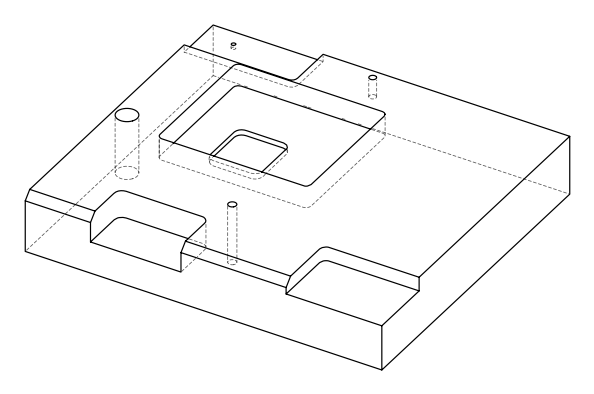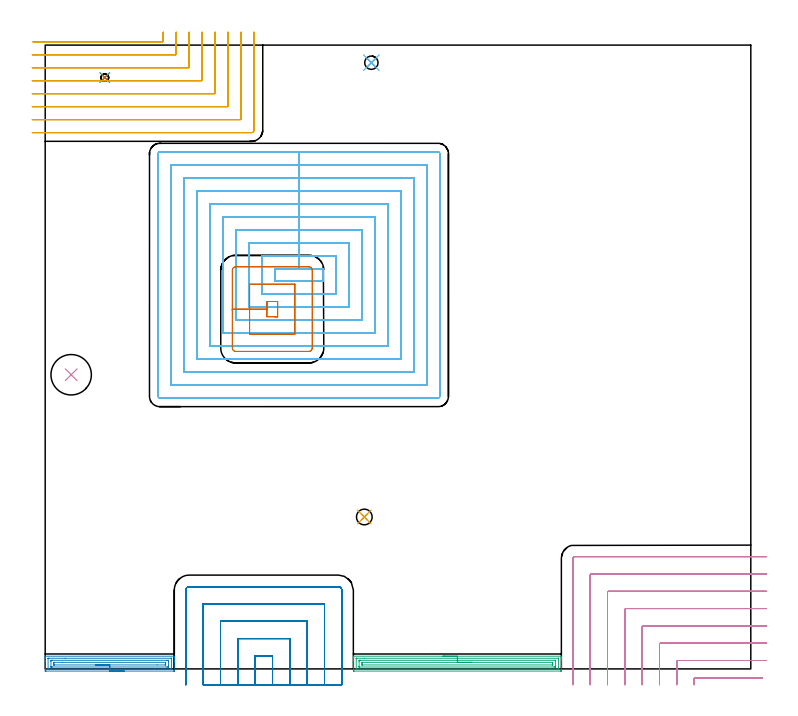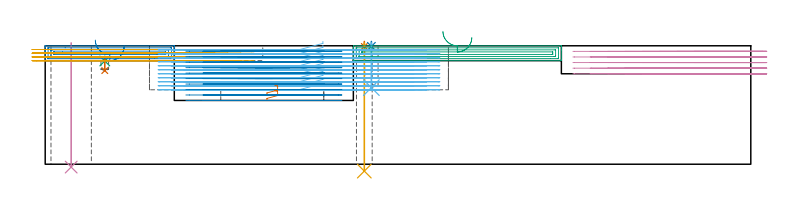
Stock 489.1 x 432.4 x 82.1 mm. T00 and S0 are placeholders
(PLAN: 14 operations, 8 tool changes, 151.6 min)
(1 SPOT_DRILL | STEP1HOLE_1 | NXT0321_9005460120000 | 0.03 min | 1 mm3)
(2 SPOT_DRILL_1 | STEP1POCKET | NXT0321_9005460120000 | 0.03 min | 1 mm3)
(3 SPOT_DRILL_2 | STEP1POCKET_1 | NXT0321_9005460120000 | 0.03 min | 1029 mm3)
(4 INDEXABLE_INSERT_DRILL_THROUGH_HOLE_FROM_SOLID | STEP1HOLE | NXT0302_027 | 0.35 min | 50491 mm3)
(5 DRILL_THROUGH_HOLE_INTO_CENTER | STEP1HOLE_1 | UGT0301_221 | 0.36 min | 7621 mm3)
(6 DRILL_BLIND_HOLE_INTO_CENTER | STEP1POCKET | NXT0301_064 | 0.13 min | 1875 mm3)
(7 DRILL_BLIND_HOLE_INTO_CENTER_1 | STEP1POCKET_1 | NXT0301_024 | 0.04 min | 140 mm3)
(8 AREA_MILL | FG_CHAMFER_SURFACE | UGT0205_001 | 3.1 min | 5067 mm3)
(9 AREA_MILL_1 | FG_CHAMFER_SURFACE_1 | UGT0205_001 | 4.85 min | 8281 mm3)
(10 MILL_CORNER_NOTCH_RECTANGULAR | CORNER_NOTCH_RECTANGULAR | NXT0201_012 | Follow Part, ap 4, ae 75% | 12.13 min | 217912 mm3)
(11 MILL_CORNER_NOTCH_RECTANGULAR_1 | CORNER_NOTCH_RECTANGULAR_1 | NXT0201_011 | Follow Part, ap 3, ae 75% | 11.14 min | 102438 mm3)
(12 MILL_RECTANGULAR_POCKET | POCKET_RECTANGULAR_STRAIGHT | NXT0201_011 | Follow Part, ap 3, ae 75% | 92.46 min | 1152160 mm3)
(13 MILL_RECTANGULAR_POCKET_1 | POCKET_RECTANGULAR_STRAIGHT_1 | NXT0201_012 | Follow Part, ap 4, ae 75% | 1.89 min | 38664 mm3)
(14 MILL_SLOT | SLOT_PARTIAL_RECTANGULAR | NXT0201_012 | Follow Part, ap 4, ae 75% | 25.05 min | 303359 mm3)
(TOOL NXT0321_9005460120000 | NC Spot Drill, 142deg, 12mm, Carbide, Uncoated | D12 PA142 FL30 Z2)
(TOOL NXT0302_027 | Index. Insert Drill 28mm [880-D2800L32-05] | D28 PA176 FL140 Z2)
(TOOL UGT0301_221 | Twist Drill 10.9 mm | D10.9 PA118 FL92 Z2)
(TOOL NXT0301_064 | Carbide Drill 9.3mm [860.1-0930-028A1-MM 2214] | D9.3 PA140 FL47 Z2)
(TOOL NXT0301_024 | Carbide Drill 5.3mm [860.1-0530-027A1-MM 2214] | D5.3 PA140 FL44 Z2)
(TOOL UGT0205_001 | Chamfer Mill 20 x 3 x 45 deg. | D20 FL50 Z2)
(TOOL NXT0201_012 | ENDMILL 16mm [2P460-1600-NA 1630] | D16 FL38 Z6)
(TOOL NXT0201_011 | ENDMILL 12mm [2P460-1200-NA 1630] | D12 FL38 Z6)
(OP 1 SPOT_DRILL)
G17 G21 G94 G90
T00 M6
G54
G17 G0 G90 X221.2 Y105.3 S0 M3
G43 Z92.1 H0
G94 G81 G98 Z81.631 F250. R85.1
G80
M5
M2
(OP 2 SPOT_DRILL_1)
G17 G21 G94 G90
T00 M6
G54
G17 G0 G90 X226.1 Y420.2 S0 M3
G43 Z92.1 H0
G94 G81 G98 Z81.7 F250. R85.1
G80
M5
M2
(OP 3 SPOT_DRILL_2)
G17 G21 G94 G90
T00 M6
G54
G17 G0 G90 X41.3 Y409.9 S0 M3
G43 Z92.1 H0
G94 G81 G98 Z71.572 F250. R74.8
G80
M5
M2
(OP 4 INDEXABLE_INSERT_DRILL_THROUGH_HOLE_FROM_SOLID)
G17 G21 G94 G90
T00 M6
G54
G17 G0 G90 X18. Y203.9 S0 M3
G43 Z92.1 H1
G94 G81 G98 Z-1.989 F250. R84.1
G80
M5
M2
(OP 5 DRILL_THROUGH_HOLE_INTO_CENTER)
G17 G21 G94 G90
T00 M6
G54
G17 G0 G90 X221.2 Y105.3 S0 M3
G43 Z92.1 H0
G94 G73 G98 Z-4.775 F250. Q10.859 R84.1
G80
M5
M2
(OP 6 DRILL_BLIND_HOLE_INTO_CENTER)
G17 G21 G94 G90
T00 M6
G54
G17 G0 G90 X226.1 Y420.2 S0 M3
G43 Z92.1 H1
G94 G81 G98 Z53.1 F250. R84.1
G80
M5
M2
(OP 7 DRILL_BLIND_HOLE_INTO_CENTER_1)
G17 G21 G94 G90
T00 M6
G54
G17 G0 G90 X41.3 Y409.9 S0 M3
G43 Z92.1 H1
G94 G81 G98 Z64.9 F250. R73.8
G80
M5
M2
(OP 8 AREA_MILL)
G17 G21 G94 G90
T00 M6
G54
G17 G0 G90 X54.75 Y-1.5 S1061 M3
G43 Z92.1 H0
Z81.8
G94 G1 X54.712 Z80.928 F250.
X54.598 Z80.064
X54.409 Z79.212
X54.147 Z78.38
X53.813 Z77.574
X53.41 Z76.8
X52.942 Z76.064
X52.41 Z75.372
X51.821 Z74.729
X51.178 Z74.14
X50.486 Z73.609
X49.75 Z73.14
X48.976 Z72.737
X48.17 Z72.403
X47.338 Z72.141
X46.486 Z71.952
X45.622 Z71.838
X44.75 Z71.8
X0.598
X0.051 Y-1.494 Z71.804
X0.01 Y-1.491 Z71.806
X0. Y-1.443 Z71.854
Y4.961 Z78.255
Y5.536 Z78.833
Y5.834 Z79.131
Y7.582 Z80.877
Y8.179 Z81.478
Y8.456 Z81.755
Y8.565 Z81.864
X0.003 Y8.685 Z81.977
X0.01 Y8.798 Z82.088
X0.152 Y8.8 Z82.1
X89.348
X89.49 Y8.798 Z82.088
X89.497 Y8.685 Z81.977
X89.5 Y8.565 Z81.864
Y8.179 Z81.478
Y7.582 Z80.877
Y5.536 Z78.833
Y4.961 Z78.255
Y4.374 Z77.67
Y-1.156 Z72.141
X89.496 Y-1.447 Z71.85
X89.49 Y-1.492 Z71.805
X89.444 Y-1.499 Z71.799
X88.902 Y-1.5 Z71.8
X44.75
Y-0.086 Z73.214
X2.382 Y-0.085 Z73.215
X2.18 Y-0.084 Z73.216
X2.044 Y-0.08 Z73.22
X2.016 Y-0.079 Z73.221
X2.01 Y-0.064 Z73.236
X2.006 Y-0.04 Z73.26
X2.001 Y0.092 Z73.392
X2. Y7.082 Z80.382
X2.002 Y7.208 Z80.508
X2.006 Y7.307 Z80.607
X2.01 Y7.369 Z80.669
X2.039 Y7.379 Z80.679
X2.382 Y7.383 Z80.683
X2.584 Y7.385 Z80.685
X13.844 Y7.386 Z80.686
X87.118 Y7.385 Z80.685
X87.32 Y7.384 Z80.684
X87.456 Y7.38 Z80.68
X87.484 Y7.379 Z80.679
X87.49 Y7.364 Z80.664
X87.494 Y7.34 Z80.64
X87.499 Y7.209 Z80.509
X87.5 Y0.218 Z73.518
X87.498 Y0.092 Z73.392
X87.494 Y-0.007 Z73.293
X87.49 Y-0.069 Z73.231
X87.461 Y-0.079 Z73.221
X87.118 Y-0.083 Z73.217
X86.916 Y-0.085 Z73.215
X75.706 Y-0.086 Z73.214
X44.75
Y1.328 Z74.628
X5.058 Y1.329 Z74.629
X4.305 Y1.33 Z74.63
X4.166 Y1.332 Z74.632
X4.029 Y1.335 Z74.635
X4.009 Y1.343 Z74.643
X4.006 Y1.368 Z74.668
X4.002 Y1.411 Z74.711
X4.001 Y1.466 Z74.766
X4. Y1.628 Z74.928
Y5.123 Z78.423
X4.002 Y5.834 Z79.134
X4.005 Y5.916 Z79.216
X4.01 Y5.955 Z79.255
X4.014 Y5.965 Z79.265
X4.031 Y5.967 Z79.267
X4.166 Y5.969 Z79.269
X4.918 Y5.971 Z79.271
X5.058
X84.442
X85.195 Y5.97 Z79.27
X85.334 Y5.968 Z79.268
X85.471 Y5.965 Z79.265
X85.491 Y5.957 Z79.257
X85.494 Y5.932 Z79.232
X85.498 Y5.889 Z79.189
X85.499 Y5.834 Z79.134
X85.5 Y5.672 Z78.972
Y2.177 Z75.477
X85.498 Y1.466 Z74.766
X85.495 Y1.384 Z74.684
X85.49 Y1.345 Z74.645
X85.486 Y1.335 Z74.635
X85.469 Y1.333 Z74.633
X85.334 Y1.331 Z74.631
X84.582 Y1.329 Z74.629
X84.442 Y1.328 Z74.628
X44.75
Y2.743 Z76.043
X6.124
X6.074 Y2.744 Z76.044
X6.022 Y2.748 Z76.048
X6.01 Y2.749 Z76.049
X6.007 Y2.766 Z76.066
X6.004 Y2.81 Z76.11
X6. Y3.164 Z76.464
Y4.038 Z77.338
X6.001 Y4.087 Z77.387
X6.008 Y4.499 Z77.799
X6.01 Y4.545 Z77.845
X6.075 Y4.55 Z77.85
X6.202 Y4.554 Z77.854
X6.363 Y4.556 Z77.856
X11.992 Y4.557 Z77.857
X83.376
X83.426 Y4.556 Z77.856
X83.478 Y4.552 Z77.852
X83.49 Y4.551 Z77.851
X83.493 Y4.534 Z77.834
X83.496 Y4.49 Z77.79
X83.5 Y4.136 Z77.436
Y3.262 Z76.562
X83.499 Y3.213 Z76.513
X83.492 Y2.801 Z76.101
X83.49 Y2.755 Z76.055
X83.425 Y2.75 Z76.05
X83.298 Y2.746 Z76.046
X83.137 Y2.744 Z76.044
X77.559 Y2.743 Z76.043
X44.75
X43.878 Z76.081
X43.014 Z76.195
X42.162 Z76.383
X41.33 Z76.646
X40.524 Z76.98
X39.75 Z77.382
X39.014 Z77.851
X38.322 Z78.382
X37.679 Z78.972
X37.09 Z79.615
X36.558 Z80.307
X36.09 Z81.043
X35.687 Z81.817
X35.353 Z82.623
X35.091 Z83.455
X34.902 Z84.306
X34.788 Z85.171
X34.75 Z86.043
G0 Z92.1
M5
M2
(OP 9 AREA_MILL_1)
G17 G21 G94 G90
T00 M6
G54
G17 G0 G90 X275.7 Y8.8 S1061 M3
G43 Z92.1 H0
G94 G1 X275.738 Z91.228 F250.
X275.852 Z90.363
X276.041 Z89.512
X276.303 Z88.68
X276.637 Z87.874
X277.04 Z87.1
X277.509 Z86.364
X278.04 Z85.672
X278.629 Z85.029
X279.272 Z84.439
X279.964 Z83.908
X280.7 Z83.44
X281.474 Z83.037
X282.28 Z82.703
X283.112 Z82.441
X283.964 Z82.252
X284.828 Z82.138
X285.7 Z82.1
X357.627
X357.79 Y8.797 Z82.088
X357.798 Y8.668 Z81.96
X357.8 Y8.533 Z81.832
Y8.26 Z81.56
Y7.582 Z80.877
Y6.369 Z79.666
Y5.834 Z79.129
Y-0.888 Z72.409
X357.797 Y-1.156 Z72.142
X357.79 Y-1.493 Z71.804
X357.53 Y-1.498 Z71.801
X357.18 Y-1.5 Z71.8
X214.22
X213.871 Y-1.498 Z71.801
X213.61 Y-1.493 Z71.804
X213.604 Y-1.156 Z72.142
X213.6 Y-0.549 Z72.748
Y5.834 Z79.129
Y6.369 Z79.666
Y6.708 Z80.004
Y7.243 Z80.539
Y7.582 Z80.877
Y8.26 Z81.56
Y8.533 Z81.832
X213.602 Y8.668 Z81.96
X213.61 Y8.797 Z82.088
X213.773 Y8.8 Z82.1
X285.7
Y7.386 Z80.686
X355.594 Y7.385 Z80.685
X355.745 Y7.383 Z80.683
X355.781 Y7.38 Z80.68
X355.79 Y7.378 Z80.678
X355.794 Y7.368 Z80.668
X355.797 Y7.337 Z80.637
X355.8 Y7.184 Z80.484
Y0.194 Z73.494
X355.798 Y0.061 Z73.361
X355.793 Y-0.045 Z73.255
X355.79 Y-0.075 Z73.225
X355.779 Y-0.079 Z73.221
X355.739 Y-0.081 Z73.219
X355.393 Y-0.085 Z73.215
X350.227 Y-0.086 Z73.214
X215.806 Y-0.085 Z73.215
X215.655 Y-0.083 Z73.217
X215.619 Y-0.08 Z73.22
X215.61 Y-0.078 Z73.222
X215.606 Y-0.068 Z73.232
X215.603 Y-0.037 Z73.263
X215.6 Y0.116 Z73.416
Y7.106 Z80.406
X215.603 Y7.239 Z80.539
X215.607 Y7.345 Z80.645
X215.61 Y7.375 Z80.675
X215.621 Y7.379 Z80.679
X215.661 Y7.381 Z80.681
X216.007 Y7.385 Z80.685
X221.201 Y7.386 Z80.686
X285.7
Y5.971 Z79.271
X353.466
X353.606 Y5.97 Z79.27
X353.745 Y5.966 Z79.266
X353.779 Y5.965 Z79.265
X353.79 Y5.947 Z79.247
X353.795 Y5.898 Z79.198
X353.798 Y5.834 Z79.134
X353.8 Y5.645 Z78.945
Y2.15 Z75.45
X353.793 Y1.466 Z74.766
X353.79 Y1.371 Z74.671
X353.784 Y1.335 Z74.635
X353.742 Y1.333 Z74.633
X353.606 Y1.331 Z74.631
X352.852 Y1.329 Z74.629
X352.712 Y1.328 Z74.628
X217.934 Y1.329 Z74.629
X217.794 Y1.33 Z74.63
X217.655 Y1.333 Z74.633
X217.621 Y1.335 Z74.635
X217.61 Y1.353 Z74.653
X217.605 Y1.402 Z74.702
X217.602 Y1.466 Z74.766
X217.6 Y1.655 Z74.955
Y5.15 Z78.45
X217.607 Y5.834 Z79.134
X217.61 Y5.929 Z79.229
X217.616 Y5.965 Z79.265
X217.658 Y5.967 Z79.267
X217.794 Y5.969 Z79.269
X218.548 Y5.971 Z79.271
X218.688
X285.7
Y4.557 Z77.857
X351.659
X351.706 Y4.556 Z77.856
X351.755 Y4.553 Z77.853
X351.788 Y4.551 Z77.851
X351.79 Y4.509 Z77.809
X351.8 Y4.106 Z77.406
Y3.232 Z76.532
X351.797 Y2.786 Z76.086
X351.794 Y2.76 Z76.06
X351.791 Y2.751 Z76.051
X351.779 Y2.749 Z76.049
X351.695 Y2.745 Z76.045
X351.567 Y2.743 Z76.043
X351.406
X219.741
X219.694 Y2.744 Z76.044
X219.645 Y2.747 Z76.047
X219.612 Y2.749 Z76.049
X219.61 Y2.791 Z76.091
X219.6 Y3.194 Z76.494
Y4.068 Z77.368
Y4.087 Z77.387
X219.603 Y4.514 Z77.814
X219.606 Y4.54 Z77.84
X219.609 Y4.549 Z77.849
X219.621 Y4.551 Z77.851
X219.705 Y4.555 Z77.855
X219.833 Y4.557 Z77.857
X219.994
X285.7
X286.572 Z77.895
X287.437 Z78.009
X288.288 Z78.198
X289.12 Z78.46
X289.926 Z78.794
X290.7 Z79.197
X291.436 Z79.666
X292.128 Z80.197
X292.771 Z80.786
X293.36 Z81.429
X293.892 Z82.121
X294.36 Z82.857
X294.763 Z83.631
X295.097 Z84.437
X295.359 Z85.269
X295.548 Z86.121
X295.662 Z86.986
X295.7 Z87.857
G0 Z92.1
M5
M2
(OP 10 MILL_CORNER_NOTCH_RECTANGULAR)
G17 G21 G94 G90
T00 M6
G54
G17 G0 G90 X497.156 Y-6.2 S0 M3
G43 Z92.1 H1
Z78.22
G94 G1 X494.156 F250.
X450.593 F500.
G3 X449.8 Y-6.993 R0.8
G1 Y-8.
Y-11. F250.
G0 Z92.1
X500.1 Y5.8
Z78.22
G1 X497.1
X438.594 F500.
G3 X437.8 Y5.006 R0.8
G1 Y-8.
Y-11. F250.
G0 Z92.1
X500.1 Y17.8
Z78.22
G1 X497.1
X426.594 F500.
G3 X425.8 Y17.006 R0.8
G1 Y-8.
Y-11. F250.
G0 Z92.1
X500.1 Y29.8
Z78.22
G1 X497.1
X414.594 F500.
G3 X413.8 Y29.006 R0.8
G1 Y-8.
Y-11. F250.
G0 Z92.1
X500.1 Y41.8
Z78.22
G1 X497.1
X402.595 F500.
G3 X401.8 Y41.005 R0.8
G1 Y-8.
Y-11. F250.
G0 Z92.1
X500.1 Y53.8
Z78.22
G1 X497.1
X390.595 F500.
G3 X389.8 Y53.005 R0.8
G1 Y-8.
Y-11. F250.
G0 Z92.1
X500.1 Y65.8
Z78.22
G1 X497.1
X378.595 F500.
G3 X377.8 Y65.005 R0.8
G1 Y-8.
Y-11. F250.
G0 Z92.1
X500.1 Y77.8
Z78.22
G1 X497.1
X366.9 F500.
G3 X365.8 Y76.7 R1.1
G1 Y-8.
Y-11. F250.
G0 Z92.1
X497.156 Y-6.2
Z74.34
G1 X494.156
X450.593 F500.
G3 X449.8 Y-6.993 R0.8
G1 Y-8.
Y-11. F250.
G0 Z92.1
X500.1 Y5.8
Z74.34
G1 X497.1
X438.594 F500.
G3 X437.8 Y5.006 R0.8
G1 Y-8.
Y-11. F250.
G0 Z92.1
X500.1 Y17.8
Z74.34
G1 X497.1
X426.594 F500.
G3 X425.8 Y17.006 R0.8
G1 Y-8.
Y-11. F250.
G0 Z92.1
X500.1 Y29.8
Z74.34
G1 X497.1
X414.594 F500.
G3 X413.8 Y29.006 R0.8
G1 Y-8.
Y-11. F250.
G0 Z92.1
X500.1 Y41.8
Z74.34
G1 X497.1
X402.595 F500.
G3 X401.8 Y41.005 R0.8
G1 Y-8.
Y-11. F250.
G0 Z92.1
X500.1 Y53.8
Z74.34
G1 X497.1
X390.595 F500.
G3 X389.8 Y53.005 R0.8
G1 Y-8.
Y-11. F250.
G0 Z92.1
X500.1 Y65.8
Z74.34
G1 X497.1
X378.595 F500.
G3 X377.8 Y65.005 R0.8
G1 Y-8.
Y-11. F250.
G0 Z92.1
X500.1 Y77.8
Z74.34
G1 X497.1
X366.9 F500.
G3 X365.8 Y76.7 R1.1
G1 Y-8.
Y-11. F250.
G0 Z92.1
X497.156 Y-6.2
Z70.46
G1 X494.156
X450.593 F500.
G3 X449.8 Y-6.993 R0.8
G1 Y-8.
Y-11. F250.
G0 Z92.1
X500.1 Y5.8
Z70.46
G1 X497.1
X438.594 F500.
G3 X437.8 Y5.006 R0.8
G1 Y-8.
Y-11. F250.
G0 Z92.1
X500.1 Y17.8
Z70.46
G1 X497.1
X426.594 F500.
G3 X425.8 Y17.006 R0.8
G1 Y-8.
Y-11. F250.
G0 Z92.1
X500.1 Y29.8
Z70.46
G1 X497.1
X414.594 F500.
G3 X413.8 Y29.006 R0.8
G1 Y-8.
Y-11. F250.
G0 Z92.1
X500.1 Y41.8
Z70.46
G1 X497.1
X402.595 F500.
G3 X401.8 Y41.005 R0.8
G1 Y-8.
Y-11. F250.
G0 Z92.1
X500.1 Y53.8
Z70.46
G1 X497.1
X390.595 F500.
G3 X389.8 Y53.005 R0.8
G1 Y-8.
Y-11. F250.
G0 Z92.1
X500.1 Y65.8
Z70.46
G1 X497.1
X378.595 F500.
G3 X377.8 Y65.005 R0.8
G1 Y-8.
Y-11. F250.
G0 Z92.1
X500.1 Y77.8
Z70.46
G1 X497.1
X366.9 F500.
G3 X365.8 Y76.7 R1.1
G1 Y-8.
Y-11. F250.
G0 Z92.1
X497.156 Y-6.2
Z66.58
G1 X494.156
X450.593 F500.
G3 X449.8 Y-6.993 R0.8
G1 Y-8.
Y-11. F250.
G0 Z92.1
X500.1 Y5.8
Z66.58
G1 X497.1
X438.594 F500.
G3 X437.8 Y5.006 R0.8
G1 Y-8.
Y-11. F250.
G0 Z92.1
X500.1 Y17.8
Z66.58
G1 X497.1
X426.594 F500.
G3 X425.8 Y17.006 R0.8
G1 Y-8.
Y-11. F250.
G0 Z92.1
X500.1 Y29.8
Z66.58
G1 X497.1
X414.594 F500.
G3 X413.8 Y29.006 R0.8
G1 Y-8.
Y-11. F250.
G0 Z92.1
X500.1 Y41.8
Z66.58
G1 X497.1
X402.595 F500.
G3 X401.8 Y41.005 R0.8
G1 Y-8.
Y-11. F250.
G0 Z92.1
X500.1 Y53.8
Z66.58
G1 X497.1
X390.595 F500.
G3 X389.8 Y53.005 R0.8
G1 Y-8.
Y-11. F250.
G0 Z92.1
X500.1 Y65.8
Z66.58
G1 X497.1
X378.595 F500.
G3 X377.8 Y65.005 R0.8
G1 Y-8.
Y-11. F250.
G0 Z92.1
X500.1 Y77.8
Z66.58
G1 X497.1
X366.9 F500.
G3 X365.8 Y76.7 R1.1
G1 Y-8.
Y-11. F250.
G0 Z92.1
X497.156 Y-6.2
Z62.7
G1 X494.156
X450.593 F500.
G3 X449.8 Y-6.993 R0.8
G1 Y-8.
Y-11. F250.
G0 Z92.1
X500.1 Y5.8
Z62.7
G1 X497.1
X438.594 F500.
G3 X437.8 Y5.006 R0.8
G1 Y-8.
Y-11. F250.
G0 Z92.1
X500.1 Y17.8
Z62.7
G1 X497.1
X426.594 F500.
G3 X425.8 Y17.006 R0.8
G1 Y-8.
Y-11. F250.
G0 Z92.1
X500.1 Y29.8
Z62.7
G1 X497.1
X414.594 F500.
G3 X413.8 Y29.006 R0.8
G1 Y-8.
Y-11. F250.
G0 Z92.1
X500.1 Y41.8
Z62.7
G1 X497.1
X402.595 F500.
G3 X401.8 Y41.005 R0.8
G1 Y-8.
Y-11. F250.
G0 Z92.1
X500.1 Y53.8
Z62.7
G1 X497.1
X390.595 F500.
G3 X389.8 Y53.005 R0.8
G1 Y-8.
Y-11. F250.
G0 Z92.1
X500.1 Y65.8
Z62.7
G1 X497.1
X378.595 F500.
G3 X377.8 Y65.005 R0.8
G1 Y-8.
Y-11. F250.
G0 Z92.1
X500.1 Y77.8
Z62.7
G1 X497.1
X366.9 F500.
G3 X365.8 Y76.7 R1.1
G1 Y-8.
Y-11. F250.
G0 Z92.1
M5
M2
(OP 11 MILL_CORNER_NOTCH_RECTANGULAR_1)
G17 G21 G94 G90
T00 M6
G54
G17 G0 G90 X-8.542 Y434.7 S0 M3
G43 Z92.1 H1
Z79.525
G94 G1 X-5.542 F250.
X81.206 F500.
G3 X81.8 Y435.294 R0.6
G1 Y438.4
Y441.4 F250.
G0 Z92.1
X-9. Y425.7
Z79.525
G1 X-6.
X90.205 F500.
G3 X90.8 Y426.295 R0.6
G1 Y438.4
Y441.4 F250.
G0 Z92.1
X-9. Y416.7
Z79.525
G1 X-6.
X99.205 F500.
G3 X99.8 Y417.295 R0.6
G1 Y438.4
Y441.4 F250.
G0 Z92.1
X-9. Y407.7
Z79.525
G1 X-6.
X108.205 F500.
G3 X108.8 Y408.295 R0.6
G1 Y438.4
Y441.4 F250.
G0 Z92.1
X-9. Y398.7
Z79.525
G1 X-6.
X117.205 F500.
G3 X117.8 Y399.295 R0.6
G1 Y438.4
Y441.4 F250.
G0 Z92.1
X-9. Y389.7
Z79.525
G1 X-6.
X126.204 F500.
G3 X126.8 Y390.296 R0.6
G1 Y438.4
Y441.4 F250.
G0 Z92.1
X-9. Y380.7
Z79.525
G1 X-6.
X135.204 F500.
G3 X135.8 Y381.296 R0.6
G1 Y438.4
Y441.4 F250.
G0 Z92.1
X-9. Y371.7
Z79.525
G1 X-6.
X143. F500.
G3 X144.8 Y373.5 R1.8
G1 Y438.4
Y441.4 F250.
G0 Z92.1
X-8.542 Y434.7
Z76.95
G1 X-5.542
X81.206 F500.
G3 X81.8 Y435.294 R0.6
G1 Y438.4
Y441.4 F250.
G0 Z92.1
X-9. Y425.7
Z76.95
G1 X-6.
X90.205 F500.
G3 X90.8 Y426.295 R0.6
G1 Y438.4
Y441.4 F250.
G0 Z92.1
X-9. Y416.7
Z76.95
G1 X-6.
X99.205 F500.
G3 X99.8 Y417.295 R0.6
G1 Y438.4
Y441.4 F250.
G0 Z92.1
X-9. Y407.7
Z76.95
G1 X-6.
X108.205 F500.
G3 X108.8 Y408.295 R0.6
G1 Y438.4
Y441.4 F250.
G0 Z92.1
X-9. Y398.7
Z76.95
G1 X-6.
X117.205 F500.
G3 X117.8 Y399.295 R0.6
G1 Y438.4
Y441.4 F250.
G0 Z92.1
X-9. Y389.7
Z76.95
G1 X-6.
X126.204 F500.
G3 X126.8 Y390.296 R0.6
G1 Y438.4
Y441.4 F250.
G0 Z92.1
X-9. Y380.7
Z76.95
G1 X-6.
X135.204 F500.
G3 X135.8 Y381.296 R0.6
G1 Y438.4
Y441.4 F250.
G0 Z92.1
X-9. Y371.7
Z76.95
G1 X-6.
X143. F500.
G3 X144.8 Y373.5 R1.8
G1 Y438.4
Y441.4 F250.
G0 Z92.1
X-8.542 Y434.7
Z74.375
G1 X-5.542
X81.206 F500.
G3 X81.8 Y435.294 R0.6
G1 Y438.4
Y441.4 F250.
G0 Z92.1
X-9. Y425.7
Z74.375
G1 X-6.
X90.205 F500.
G3 X90.8 Y426.295 R0.6
G1 Y438.4
Y441.4 F250.
G0 Z92.1
X-9. Y416.7
Z74.375
G1 X-6.
X99.205 F500.
G3 X99.8 Y417.295 R0.6
G1 Y438.4
Y441.4 F250.
G0 Z92.1
X-9. Y407.7
Z74.375
G1 X-6.
X108.205 F500.
G3 X108.8 Y408.295 R0.6
G1 Y438.4
Y441.4 F250.
G0 Z92.1
X-9. Y398.7
Z74.375
G1 X-6.
X117.205 F500.
G3 X117.8 Y399.295 R0.6
G1 Y438.4
Y441.4 F250.
G0 Z92.1
X-9. Y389.7
Z74.375
G1 X-6.
X126.204 F500.
G3 X126.8 Y390.296 R0.6
G1 Y438.4
Y441.4 F250.
G0 Z92.1
X-9. Y380.7
Z74.375
G1 X-6.
X135.204 F500.
G3 X135.8 Y381.296 R0.6
G1 Y438.4
Y441.4 F250.
G0 Z92.1
X-9. Y371.7
Z74.375
G1 X-6.
X143. F500.
G3 X144.8 Y373.5 R1.8
G1 Y438.4
Y441.4 F250.
G0 Z92.1
X-8.542 Y434.7
Z71.8
G1 X-5.542
X81.206 F500.
G3 X81.8 Y435.294 R0.6
G1 Y438.4
Y441.4 F250.
G0 Z92.1
X-9. Y425.7
Z71.8
G1 X-6.
X90.205 F500.
G3 X90.8 Y426.295 R0.6
G1 Y438.4
Y441.4 F250.
G0 Z92.1
X-9. Y416.7
Z71.8
G1 X-6.
X99.205 F500.
G3 X99.8 Y417.295 R0.6
G1 Y438.4
Y441.4 F250.
G0 Z92.1
X-9. Y407.7
Z71.8
G1 X-6.
X108.205 F500.
G3 X108.8 Y408.295 R0.6
G1 Y438.4
Y441.4 F250.
G0 Z92.1
X-9. Y398.7
Z71.8
G1 X-6.
X117.205 F500.
G3 X117.8 Y399.295 R0.6
G1 Y438.4
Y441.4 F250.
G0 Z92.1
X-9. Y389.7
Z71.8
G1 X-6.
X126.204 F500.
G3 X126.8 Y390.296 R0.6
G1 Y438.4
Y441.4 F250.
G0 Z92.1
X-9. Y380.7
Z71.8
G1 X-6.
X135.204 F500.
G3 X135.8 Y381.296 R0.6
G1 Y438.4
Y441.4 F250.
G0 Z92.1
X-9. Y371.7
Z71.8
G1 X-6.
X143. F500.
G3 X144.8 Y373.5 R1.8
G1 Y438.4
Y441.4 F250.
G0 Z92.1
M5
M2
(OP 12 MILL_RECTANGULAR_POCKET)
G17 G21 G94 G90
T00 M6
G54
G17 G0 G90 X192.5 Y272.356 S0 M3
G43 Z92.1 H1
Z85.1
G94 G1 Y277.3 Z83.775 F250.
X175.9 Z79.327
X159.3 F500.
Y268.8
X192.5
Y277.3
X175.9
Y286.3
X150.3
Y259.8
X201.5
Y286.3
X175.9
Y295.3
X141.3
Y250.8
X210.5
Y295.3
X175.9
Y304.3
X132.3
Y241.8
X219.5
Y304.3
X175.9
Y313.3
X123.3
Y232.8
X228.5
Y313.3
X175.9
Y322.3
X114.3
Y223.8
X237.5
Y322.3
X175.9
Y331.3
X105.3
Y214.8
X246.5
Y331.3
X175.9
Y340.3
X96.3
Y205.8
X255.5
Y340.3
X175.9
Y349.3
X87.3
Y196.8
X264.5
Y349.3
X175.9
Y358.3
X79.4
G3 X78.3 Y357.2 R1.1
G1 Y188.9
G3 X79.4 Y187.8 R1.1
G1 X272.4
G3 X273.5 Y188.9 R1.1
G1 Y357.2
G3 X272.4 Y358.3 R1.1
G1 X175.9
X174.9
G0 X192.5 Y272.356 Z82.327
G1 Y277.3 Z81.002 F250.
X175.9 Z76.554
X159.3 F500.
Y268.8
X192.5
Y277.3
X175.9
Y286.3
X150.3
Y259.8
X201.5
Y286.3
X175.9
Y295.3
X141.3
Y250.8
X210.5
Y295.3
X175.9
Y304.3
X132.3
Y241.8
X219.5
Y304.3
X175.9
Y313.3
X123.3
Y232.8
X228.5
Y313.3
X175.9
Y322.3
X114.3
Y223.8
X237.5
Y322.3
X175.9
Y331.3
X105.3
Y214.8
X246.5
Y331.3
X175.9
Y340.3
X96.3
Y205.8
X255.5
Y340.3
X175.9
Y349.3
X87.3
Y196.8
X264.5
Y349.3
X175.9
Y358.3
X79.4
G3 X78.3 Y357.2 R1.1
G1 Y188.9
G3 X79.4 Y187.8 R1.1
G1 X272.4
G3 X273.5 Y188.9 R1.1
G1 Y357.2
G3 X272.4 Y358.3 R1.1
G1 X175.9
X174.9
G0 X192.5 Y272.356 Z79.554
G1 Y277.3 Z78.23 F250.
X175.9 Z73.782
X159.3 F500.
Y268.8
X192.5
Y277.3
X175.9
Y286.3
X150.3
Y259.8
X201.5
Y286.3
X175.9
Y295.3
X141.3
Y250.8
X210.5
Y295.3
X175.9
Y304.3
X132.3
Y241.8
X219.5
Y304.3
X175.9
Y313.3
X123.3
Y232.8
X228.5
Y313.3
X175.9
Y322.3
X114.3
Y223.8
X237.5
Y322.3
X175.9
Y331.3
X105.3
Y214.8
X246.5
Y331.3
X175.9
Y340.3
X96.3
Y205.8
X255.5
Y340.3
X175.9
Y349.3
X87.3
Y196.8
X264.5
Y349.3
X175.9
Y358.3
X79.4
G3 X78.3 Y357.2 R1.1
G1 Y188.9
G3 X79.4 Y187.8 R1.1
G1 X272.4
G3 X273.5 Y188.9 R1.1
G1 Y357.2
G3 X272.4 Y358.3 R1.1
G1 X175.9
X174.9
G0 X192.5 Y272.356 Z76.782
G1 Y277.3 Z75.457 F250.
X175.9 Z71.009
X159.3 F500.
Y268.8
X192.5
Y277.3
X175.9
Y286.3
X150.3
Y259.8
X201.5
Y286.3
X175.9
Y295.3
X141.3
Y250.8
X210.5
Y295.3
X175.9
Y304.3
X132.3
Y241.8
X219.5
Y304.3
X175.9
Y313.3
X123.3
Y232.8
X228.5
Y313.3
X175.9
Y322.3
X114.3
Y223.8
X237.5
Y322.3
X175.9
Y331.3
X105.3
Y214.8
X246.5
Y331.3
X175.9
Y340.3
X96.3
Y205.8
X255.5
Y340.3
X175.9
Y349.3
X87.3
Y196.8
X264.5
Y349.3
X175.9
Y358.3
X79.4
G3 X78.3 Y357.2 R1.1
G1 Y188.9
G3 X79.4 Y187.8 R1.1
G1 X272.4
G3 X273.5 Y188.9 R1.1
G1 Y357.2
G3 X272.4 Y358.3 R1.1
G1 X175.9
X174.9
G0 X192.5 Y272.356 Z74.009
G1 Y277.3 Z72.684 F250.
X175.9 Z68.236
X159.3 F500.
Y268.8
X192.5
Y277.3
X175.9
Y286.3
X150.3
Y259.8
X201.5
Y286.3
X175.9
Y295.3
X141.3
Y250.8
X210.5
Y295.3
X175.9
Y304.3
X132.3
Y241.8
X219.5
Y304.3
X175.9
Y313.3
X123.3
Y232.8
X228.5
Y313.3
X175.9
Y322.3
X114.3
Y223.8
X237.5
Y322.3
X175.9
Y331.3
X105.3
Y214.8
X246.5
Y331.3
X175.9
Y340.3
X96.3
Y205.8
X255.5
Y340.3
X175.9
Y349.3
X87.3
Y196.8
X264.5
Y349.3
X175.9
Y358.3
X79.4
G3 X78.3 Y357.2 R1.1
G1 Y188.9
G3 X79.4 Y187.8 R1.1
G1 X272.4
G3 X273.5 Y188.9 R1.1
G1 Y357.2
G3 X272.4 Y358.3 R1.1
G1 X175.9
X174.9
G0 X192.5 Y272.356 Z71.236
G1 Y277.3 Z69.912 F250.
X175.9 Z65.464
X159.3 F500.
Y268.8
X192.5
Y277.3
X175.9
Y286.3
X150.3
Y259.8
X201.5
Y286.3
X175.9
Y295.3
X141.3
Y250.8
X210.5
Y295.3
X175.9
Y304.3
X132.3
Y241.8
X219.5
Y304.3
X175.9
Y313.3
X123.3
Y232.8
X228.5
Y313.3
X175.9
Y322.3
X114.3
Y223.8
X237.5
Y322.3
X175.9
Y331.3
X105.3
Y214.8
X246.5
Y331.3
X175.9
Y340.3
X96.3
Y205.8
X255.5
Y340.3
X175.9
Y349.3
X87.3
Y196.8
X264.5
Y349.3
X175.9
Y358.3
X79.4
G3 X78.3 Y357.2 R1.1
G1 Y188.9
G3 X79.4 Y187.8 R1.1
G1 X272.4
G3 X273.5 Y188.9 R1.1
G1 Y357.2
G3 X272.4 Y358.3 R1.1
G1 X175.9
X174.9
G0 X192.5 Y272.356 Z68.464
G1 Y277.3 Z67.139 F250.
X175.9 Z62.691
X159.3 F500.
Y268.8
X192.5
Y277.3
X175.9
Y286.3
X150.3
Y259.8
X201.5
Y286.3
X175.9
Y295.3
X141.3
Y250.8
X210.5
Y295.3
X175.9
Y304.3
X132.3
Y241.8
X219.5
Y304.3
X175.9
Y313.3
X123.3
Y232.8
X228.5
Y313.3
X175.9
Y322.3
X114.3
Y223.8
X237.5
Y322.3
X175.9
Y331.3
X105.3
Y214.8
X246.5
Y331.3
X175.9
Y340.3
X96.3
Y205.8
X255.5
Y340.3
X175.9
Y349.3
X87.3
Y196.8
X264.5
Y349.3
X175.9
Y358.3
X79.4
G3 X78.3 Y357.2 R1.1
G1 Y188.9
G3 X79.4 Y187.8 R1.1
G1 X272.4
G3 X273.5 Y188.9 R1.1
G1 Y357.2
G3 X272.4 Y358.3 R1.1
G1 X175.9
X174.9
G0 X192.5 Y272.356 Z65.691
G1 Y277.3 Z64.366 F250.
X175.9 Z59.918
X159.3 F500.
Y268.8
X192.5
Y277.3
X175.9
Y286.3
X150.3
Y259.8
X201.5
Y286.3
X175.9
Y295.3
X141.3
Y250.8
X210.5
Y295.3
X175.9
Y304.3
X132.3
Y241.8
X219.5
Y304.3
X175.9
Y313.3
X123.3
Y232.8
X228.5
Y313.3
X175.9
Y322.3
X114.3
Y223.8
X237.5
Y322.3
X175.9
Y331.3
X105.3
Y214.8
X246.5
Y331.3
X175.9
Y340.3
X96.3
Y205.8
X255.5
Y340.3
X175.9
Y349.3
X87.3
Y196.8
X264.5
Y349.3
X175.9
Y358.3
X79.4
G3 X78.3 Y357.2 R1.1
G1 Y188.9
G3 X79.4 Y187.8 R1.1
G1 X272.4
G3 X273.5 Y188.9 R1.1
G1 Y357.2
G3 X272.4 Y358.3 R1.1
G1 X175.9
X174.9
G0 X192.5 Y272.356 Z62.918
G1 Y277.3 Z61.593 F250.
X175.9 Z57.145
X159.3 F500.
Y268.8
X192.5
Y277.3
X175.9
Y286.3
X150.3
Y259.8
X201.5
Y286.3
X175.9
Y295.3
X141.3
Y250.8
X210.5
Y295.3
X175.9
Y304.3
X132.3
Y241.8
X219.5
Y304.3
X175.9
Y313.3
X123.3
Y232.8
X228.5
Y313.3
X175.9
Y322.3
X114.3
Y223.8
X237.5
Y322.3
X175.9
Y331.3
X105.3
Y214.8
X246.5
Y331.3
X175.9
Y340.3
X96.3
Y205.8
X255.5
Y340.3
X175.9
Y349.3
X87.3
Y196.8
X264.5
Y349.3
X175.9
Y358.3
X79.4
G3 X78.3 Y357.2 R1.1
G1 Y188.9
G3 X79.4 Y187.8 R1.1
G1 X272.4
G3 X273.5 Y188.9 R1.1
G1 Y357.2
G3 X272.4 Y358.3 R1.1
G1 X175.9
X174.9
G0 X192.5 Y272.356 Z60.145
G1 Y277.3 Z58.821 F250.
X175.9 Z54.373
X159.3 F500.
Y268.8
X192.5
Y277.3
X175.9
Y286.3
X150.3
Y259.8
X201.5
Y286.3
X175.9
Y295.3
X141.3
Y250.8
X210.5
Y295.3
X175.9
Y304.3
X132.3
Y241.8
X219.5
Y304.3
X175.9
Y313.3
X123.3
Y232.8
X228.5
Y313.3
X175.9
Y322.3
X114.3
Y223.8
X237.5
Y322.3
X175.9
Y331.3
X105.3
Y214.8
X246.5
Y331.3
X175.9
Y340.3
X96.3
Y205.8
X255.5
Y340.3
X175.9
Y349.3
X87.3
Y196.8
X264.5
Y349.3
X175.9
Y358.3
X79.4
G3 X78.3 Y357.2 R1.1
G1 Y188.9
G3 X79.4 Y187.8 R1.1
G1 X272.4
G3 X273.5 Y188.9 R1.1
G1 Y357.2
G3 X272.4 Y358.3 R1.1
G1 X175.9
X174.9
G0 X192.5 Y272.356 Z57.373
G1 Y277.3 Z56.048 F250.
X175.9 Z51.6
X159.3 F500.
Y268.8
X192.5
Y277.3
X175.9
Y286.3
X150.3
Y259.8
X201.5
Y286.3
X175.9
Y295.3
X141.3
Y250.8
X210.5
Y295.3
X175.9
Y304.3
X132.3
Y241.8
X219.5
Y304.3
X175.9
Y313.3
X123.3
Y232.8
X228.5
Y313.3
X175.9
Y322.3
X114.3
Y223.8
X237.5
Y322.3
X175.9
Y331.3
X105.3
Y214.8
X246.5
Y331.3
X175.9
Y340.3
X96.3
Y205.8
X255.5
Y340.3
X175.9
Y349.3
X87.3
Y196.8
X264.5
Y349.3
X175.9
Y358.3
X79.4
G3 X78.3 Y357.2 R1.1
G1 Y188.9
G3 X79.4 Y187.8 R1.1
G1 X272.4
G3 X273.5 Y188.9 R1.1
G1 Y357.2
G3 X272.4 Y358.3 R1.1
G1 X175.9
X174.9
G0 Z92.1
M5
M2
(OP 13 MILL_RECTANGULAR_POCKET_1)
G17 G21 G94 G90
T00 M6
G54
G17 G0 G90 X159.059 Y244.1 S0 M3
G43 Z92.1 H1
Z54.78
G94 G1 X161.1 Z54.233 F250.
Y254.7 Z51.393
X153.7 Z49.41
Y249.4 Z47.99
Y244.1 F500.
X161.1
Y254.7
X153.7
Y249.4
X141.7
Y232.1
X173.1
Y266.7
X141.7
Y249.4
X129.7
Y222.4
G3 X132. Y220.1 R2.3
G1 X182.8
G3 X185.1 Y222.4 R2.3
G1 Y276.4
G3 X182.8 Y278.7 R2.3
G1 X132.
G3 X129.7 Y276.4 R2.3
G1 Y249.4
Y248.4
G0 X159.059 Y244.1 Z50.99
G1 X161.1 Z50.443 F250.
Y254.7 Z47.603
X153.7 Z45.62
Y249.4 Z44.2
Y244.1 F500.
X161.1
Y254.7
X153.7
Y249.4
X141.7
Y232.1
X173.1
Y266.7
X141.7
Y249.4
X129.7
Y222.4
G3 X132. Y220.1 R2.3
G1 X182.8
G3 X185.1 Y222.4 R2.3
G1 Y276.4
G3 X182.8 Y278.7 R2.3
G1 X132.
G3 X129.7 Y276.4 R2.3
G1 Y249.4
Y248.4
G0 Z92.1
M5
M2
(OP 14 MILL_SLOT)
G17 G21 G94 G90
T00 M6
G54
G17 G0 G90 X157.6 Y-11. S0 M3
G43 Z92.1 H1
Z78.31
G94 G1 Y-8. F250.
Y9. F500.
X145.5
Y-8.
Y-11. F250.
X169.6
Y-8.
Y21. F500.
X133.5
Y-8.
Y-11. F250.
X181.6
Y-8.
Y33. F500.
X121.5
Y-8.
Y-11. F250.
X193.6
Y-8.
Y45. F500.
X109.5
Y-8.
Y-11. F250.
X205.6
Y-8.
Y54.6 F500.
G3 X203.2 Y57. R2.4
G1 X99.9
G3 X97.5 Y54.6 R2.4
G1 Y-8.
Y-11. F250.
G0 X157.6 Z74.52
G1 Y-8.
Y9. F500.
X145.5
Y-8.
Y-11. F250.
X169.6
Y-8.
Y21. F500.
X133.5
Y-8.
Y-11. F250.
X181.6
Y-8.
Y33. F500.
X121.5
Y-8.
Y-11. F250.
X193.6
Y-8.
Y45. F500.
X109.5
Y-8.
Y-11. F250.
X205.6
Y-8.
Y54.6 F500.
G3 X203.2 Y57. R2.4
G1 X99.9
G3 X97.5 Y54.6 R2.4
G1 Y-8.
Y-11. F250.
G0 X157.6 Z70.73
G1 Y-8.
Y9. F500.
X145.5
Y-8.
Y-11. F250.
X169.6
Y-8.
Y21. F500.
X133.5
Y-8.
Y-11. F250.
X181.6
Y-8.
Y33. F500.
X121.5
Y-8.
Y-11. F250.
X193.6
Y-8.
Y45. F500.
X109.5
Y-8.
Y-11. F250.
X205.6
Y-8.
Y54.6 F500.
G3 X203.2 Y57. R2.4
G1 X99.9
G3 X97.5 Y54.6 R2.4
G1 Y-8.
Y-11. F250.
G0 X157.6 Z66.94
G1 Y-8.
Y9. F500.
X145.5
Y-8.
Y-11. F250.
X169.6
Y-8.
Y21. F500.
X133.5
Y-8.
Y-11. F250.
X181.6
Y-8.
Y33. F500.
X121.5
Y-8.
Y-11. F250.
X193.6
Y-8.
Y45. F500.
X109.5
Y-8.
Y-11. F250.
X205.6
Y-8.
Y54.6 F500.
G3 X203.2 Y57. R2.4
G1 X99.9
G3 X97.5 Y54.6 R2.4
G1 Y-8.
Y-11. F250.
G0 X157.6 Z63.15
G1 Y-8.
Y9. F500.
X145.5
Y-8.
Y-11. F250.
X169.6
Y-8.
Y21. F500.
X133.5
Y-8.
Y-11. F250.
X181.6
Y-8.
Y33. F500.
X121.5
Y-8.
Y-11. F250.
X193.6
Y-8.
Y45. F500.
X109.5
Y-8.
Y-11. F250.
X205.6
Y-8.
Y54.6 F500.
G3 X203.2 Y57. R2.4
G1 X99.9
G3 X97.5 Y54.6 R2.4
G1 Y-8.
Y-11. F250.
G0 X157.6 Z59.36
G1 Y-8.
Y9. F500.
X145.5
Y-8.
Y-11. F250.
X169.6
Y-8.
Y21. F500.
X133.5
Y-8.
Y-11. F250.
X181.6
Y-8.
Y33. F500.
X121.5
Y-8.
Y-11. F250.
X193.6
Y-8.
Y45. F500.
X109.5
Y-8.
Y-11. F250.
X205.6
Y-8.
Y54.6 F500.
G3 X203.2 Y57. R2.4
G1 X99.9
G3 X97.5 Y54.6 R2.4
G1 Y-8.
Y-11. F250.
G0 X157.6 Z55.57
G1 Y-8.
Y9. F500.
X145.5
Y-8.
Y-11. F250.
X169.6
Y-8.
Y21. F500.
X133.5
Y-8.
Y-11. F250.
X181.6
Y-8.
Y33. F500.
X121.5
Y-8.
Y-11. F250.
X193.6
Y-8.
Y45. F500.
X109.5
Y-8.
Y-11. F250.
X205.6
Y-8.
Y54.6 F500.
G3 X203.2 Y57. R2.4
G1 X99.9
G3 X97.5 Y54.6 R2.4
G1 Y-8.
Y-11. F250.
G0 X157.6 Z51.78
G1 Y-8.
Y9. F500.
X145.5
Y-8.
Y-11. F250.
X169.6
Y-8.
Y21. F500.
X133.5
Y-8.
Y-11. F250.
X181.6
Y-8.
Y33. F500.
X121.5
Y-8.
Y-11. F250.
X193.6
Y-8.
Y45. F500.
X109.5
Y-8.
Y-11. F250.
X205.6
Y-8.
Y54.6 F500.
G3 X203.2 Y57. R2.4
G1 X99.9
G3 X97.5 Y54.6 R2.4
G1 Y-8.
Y-11. F250.
G0 X157.6 Z47.99
G1 Y-8.
Y9. F500.
X145.5
Y-8.
Y-11. F250.
X169.6
Y-8.
Y21. F500.
X133.5
Y-8.
Y-11. F250.
X181.6
Y-8.
Y33. F500.
X121.5
Y-8.
Y-11. F250.
X193.6
Y-8.
Y45. F500.
X109.5
Y-8.
Y-11. F250.
X205.6
Y-8.
Y54.6 F500.
G3 X203.2 Y57. R2.4
G1 X99.9
G3 X97.5 Y54.6 R2.4
G1 Y-8.
Y-11. F250.
G0 X157.6 Z44.2
G1 Y-8.
Y9. F500.
X145.5
Y-8.
Y-11. F250.
X169.6
Y-8.
Y21. F500.
X133.5
Y-8.
Y-11. F250.
X181.6
Y-8.
Y33. F500.
X121.5
Y-8.
Y-11. F250.
X193.6
Y-8.
Y45. F500.
X109.5
Y-8.
Y-11. F250.
X205.6
Y-8.
Y54.6 F500.
G3 X203.2 Y57. R2.4
G1 X99.9
G3 X97.5 Y54.6 R2.4
G1 Y-8.
Y-11. F250.
G0 Z92.1
M5
M2
